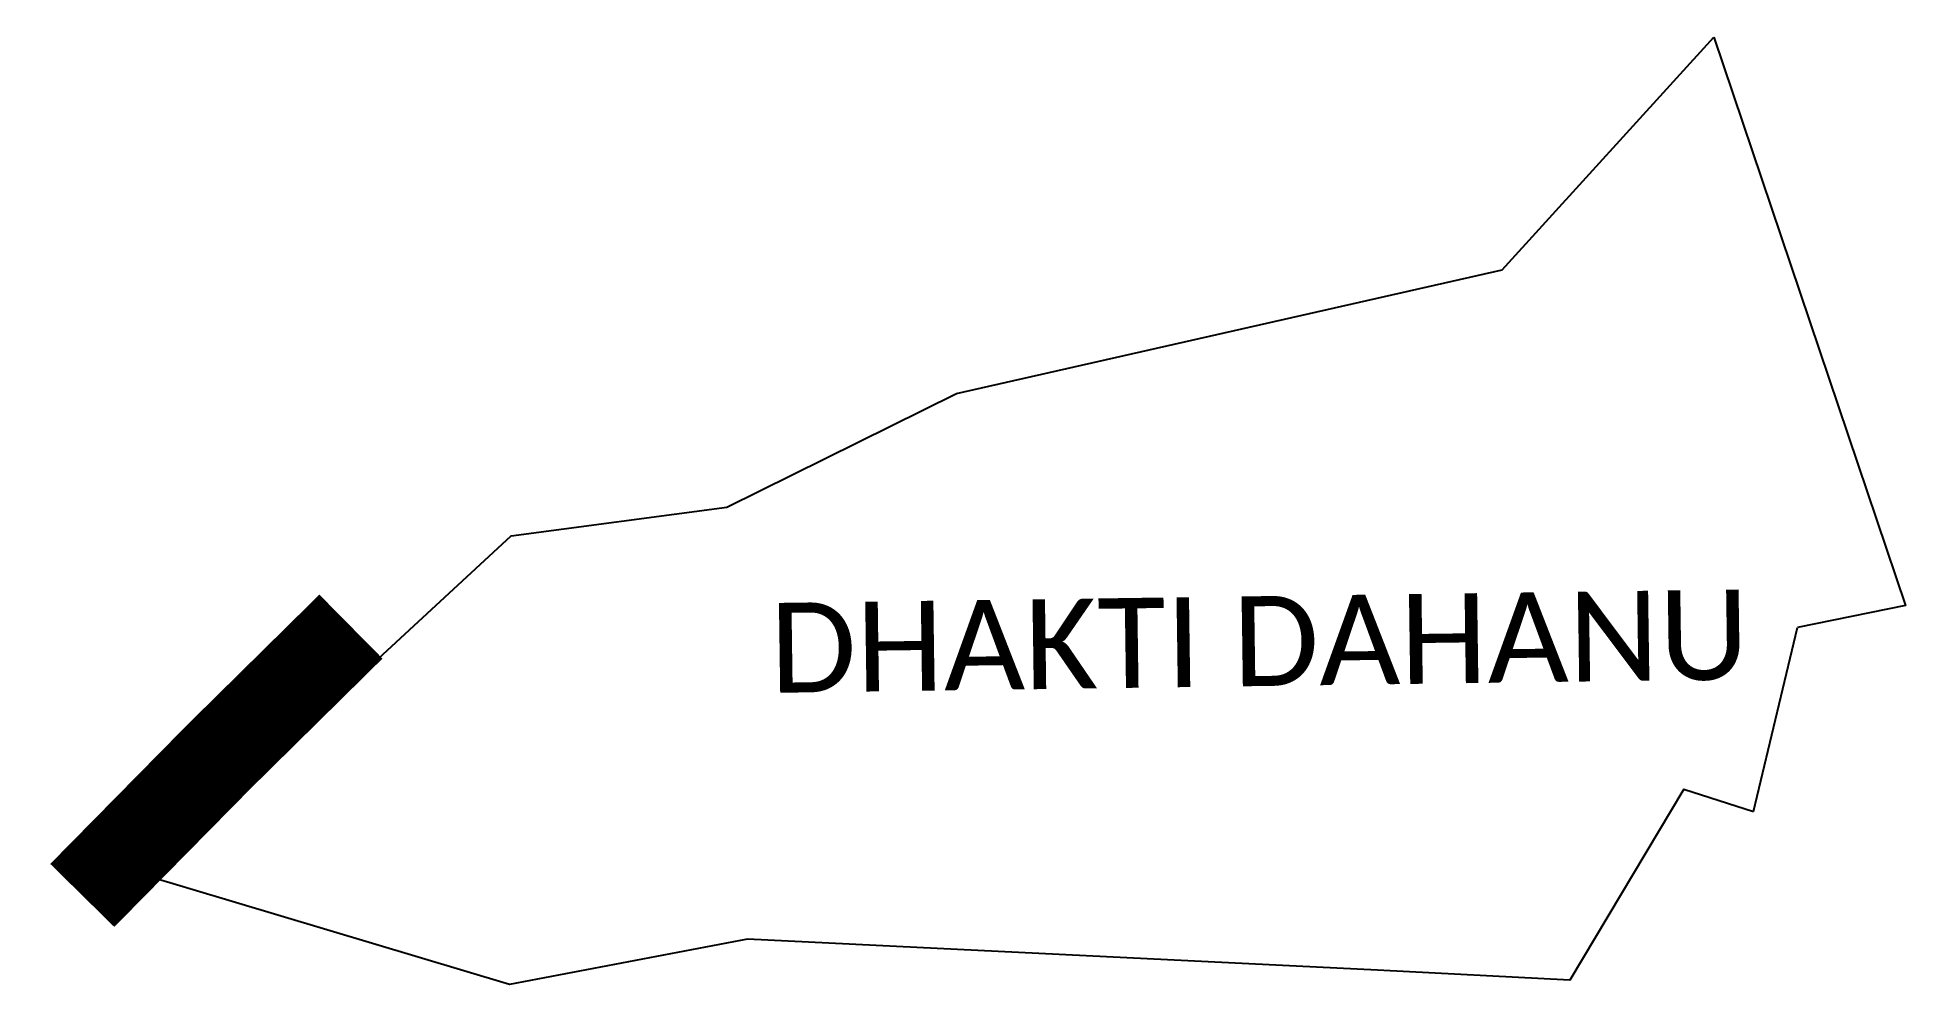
# Model space of a CAD drawing. Header units: metres. Extents: x 259717 to 260756, y 2209230 to 2209757.
import ezdxf

# ---------------------------------------------------------------- set-up
doc = ezdxf.new("R2010")
doc.units = ezdxf.units.M
for name, color, linetype in [('NATURALLY PROTECTED', 3, 'Continuous'), ('village', 3, 'Continuous'), ('VILLAGE NAME', 250, 'Continuous')]:
    doc.layers.add(name, color=color, linetype=linetype)
doc.styles.get("Standard").update_dxf_attribs({"font": 'simplex.shx'})

msp = doc.modelspace()

# ---------------------------------------------------------------- linework, layer by layer
at = {"color": 3, "flags": 128}
msp.add_lwpolyline([(260670.9, 2209326.4), (260695.4, 2209428.7)], dxfattribs=at)
at = {"layer": 'NATURALLY PROTECTED', "color": 116, "true_color": 0x136734, "const_width": 50, "flags": 128}
msp.add_lwpolyline([(259891, 2209429.3), (259817.6, 2209356.9), (259741.6, 2209279.7)], dxfattribs=at)
at = {"layer": 'village', "color": 3, "flags": 128}
msp.add_lwpolyline([(260632.2, 2209338.8), (260670.9, 2209326.4)], dxfattribs=at)
at = {"layer": 'village', "color": 3}
for points in [[(260632.2, 2209338.8, 0), (260568.7, 2209232.6, 0), (260461.9, 2209238.1, 0), (260111.6, 2209255.4, 0), (259979.2, 2209230.1, 0), (259776.1, 2209290.9, 0), (259980, 2209479.8, 0), (260100.1, 2209495.8, 0), (260227.8, 2209559, 0), (260531.1, 2209627.8, 0), (260648.9, 2209757.2, 0)], [(260648.9, 2209757.2, 0), (260755.5, 2209441.1, 0), (260695.4, 2209428.7, 0)]]:
    msp.add_polyline3d(points, dxfattribs=at)

# ---------------------------------------------------------------- texts
at = {"layer": 'VILLAGE NAME', "insert": (260123.7, 2209442.4), "char_height": 50, "attachment_point": 1, "rotation": 0.801}
msp.add_mtext_dynamic_manual_height_columns('{\\fCalibri|b0|i0|c0|p34;DHAKTI DAHANU}', width=1538.461, gutter_width=667.3, heights=[0], dxfattribs=at)

doc.saveas('drawing.dxf')
